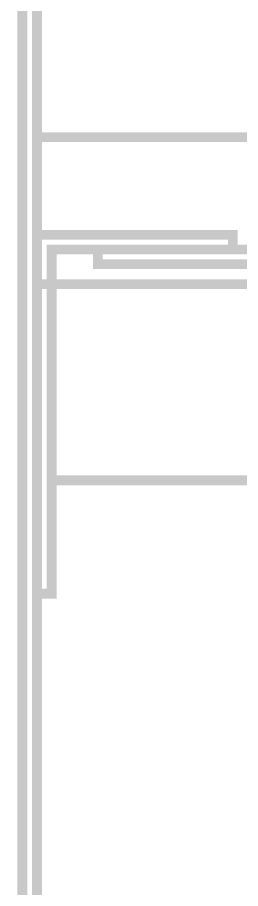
# Model space of a CAD drawing. Extents: x -1457 to 23780, y -2071 to 4205.
# Drawn here: x 9765.18 to 9769.74, y 301.67 to 319.44 of the extents above; entities that cross this region are included whole.
import ezdxf

# ---------------------------------------------------------------- set-up
doc = ezdxf.new("R2010")
doc.units = 0
doc.header["$MEASUREMENT"] = 0
doc.linetypes.add('HIDDEN', pattern=[0.375, 0.25, -0.125])
doc.layers.add('M-TEFRIS2-015', color=129, linetype='Continuous', lineweight=9)

msp = doc.modelspace()

# ---------------------------------------------------------------- linework, layer by layer
at = {"layer": 'M-TEFRIS2-015', "linetype": 'HIDDEN', "lineweight": 0, "const_width": 0.2}
for points in [[(10735.5, 906.654), (10735.5, 317), (9765.58, 317)], [(10738.5, 906.654), (10738.5, 314), (9765.58, 314)], [(10742.5, 906.654), (10742.5, 906.654), (10742.5, 310), (9765.88, 310)]]:
    msp.add_lwpolyline(points, dxfattribs=at)
for points in [[(9766.821, 314.408), (9766.821, 314.708), (9773.58, 314.708), (9773.58, 326.972), (9773.88, 326.972), (9773.88, 314.408)], [(9767.169, 284.7), (9765.28, 284.7), (9765.28, 320.527), (9765.58, 320.527), (9765.58, 285), (9767.169, 285)], [(9765.58, 315.008), (9769.58, 315.008), (9769.58, 314.708), (9765.88, 314.708), (9765.88, 307.687), (9765.58, 307.687), (9765.58, 315.008)]]:
    msp.add_lwpolyline(points, close=True, dxfattribs=at)

doc.saveas('drawing.dxf')
